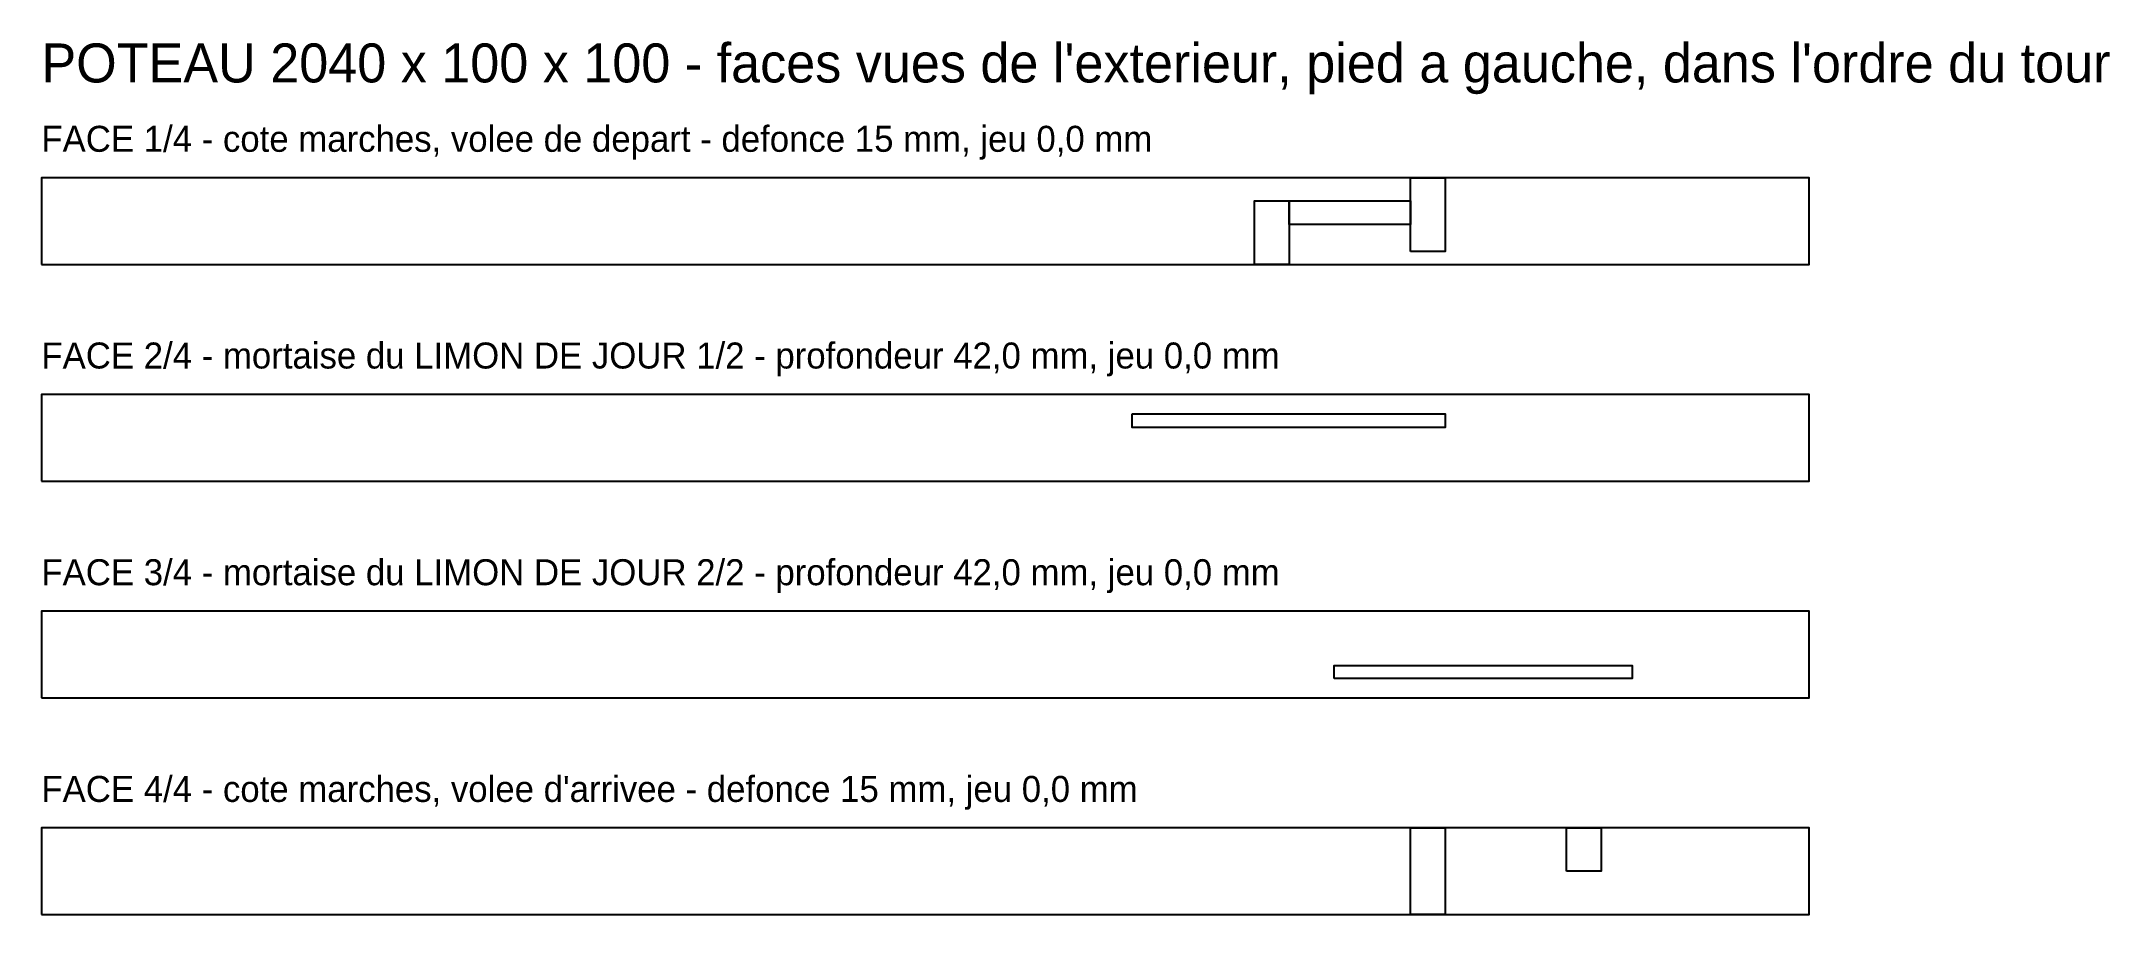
# Model space of a CAD drawing. Header units: millimetres. Extents: x 0 to 2387, y -750 to 257.
import ezdxf

# ---------------------------------------------------------------- set-up
doc = ezdxf.new("R2010")
doc.units = ezdxf.units.MM
for name, color, linetype in [('DECOUPE', 7, 'CONTINUOUS'), ('DEFONCE', 1, 'CONTINUOUS'), ('MORTAISE', 2, 'CONTINUOUS'), ('TEXTE', 3, 'CONTINUOUS')]:
    doc.layers.add(name, color=color, linetype=linetype)

msp = doc.modelspace()

# ---------------------------------------------------------------- linework, layer by layer
at = {"layer": 'DECOUPE'}
for points in [[(0, 0), (2040, 0), (2040, 100), (0, 100)], [(0, -250), (2040, -250), (2040, -150), (0, -150)], [(0, -500), (2040, -500), (2040, -400), (0, -400)], [(0, -750), (2040, -750), (2040, -650), (0, -650)]]:
    msp.add_lwpolyline(points, close=True, dxfattribs=at)
at = {"layer": 'DEFONCE'}
for points in [[(1580, 14.828), (1580, 100), (1620, 100), (1620, 14.828)], [(1400, 0), (1400, 73.589), (1440, 73.589), (1440, 0)], [(1440, 46.14), (1440, 73.589), (1580, 73.589), (1580, 46.14)], [(1580, -750), (1580, -650), (1620, -650), (1620, -750)], [(1760, -699.763), (1760, -650), (1800, -650), (1800, -699.763)]]:
    msp.add_lwpolyline(points, close=True, dxfattribs=at)
at = {"layer": 'MORTAISE'}
for points in [[(1258.441, -172.5), (1258.441, -187.5), (1620.615, -187.5), (1620.615, -172.5)], [(1491.893, -477.5), (1491.893, -462.5), (1836.066, -462.5), (1836.066, -477.5)]]:
    msp.add_lwpolyline(points, close=True, dxfattribs=at)

# ---------------------------------------------------------------- texts
at = {"layer": 'TEXTE'}
for s, height, p in [("POTEAU 2040 x 100 x 100 - faces vues de l'exterieur, pied a gauche, dans l'ordre du tour", 45, (0, 210)), ('FACE 1/4 - cote marches, volee de depart - defonce 15 mm, jeu 0,0 mm', 30, (0, 130)), ('FACE 2/4 - mortaise du LIMON DE JOUR 1/2 - profondeur 42,0 mm, jeu 0,0 mm', 30, (0, -120)), ('FACE 3/4 - mortaise du LIMON DE JOUR 2/2 - profondeur 42,0 mm, jeu 0,0 mm', 30, (0, -370)), ("FACE 4/4 - cote marches, volee d'arrivee - defonce 15 mm, jeu 0,0 mm", 30, (0, -620))]:
    msp.add_text(s, height=height, dxfattribs=at).set_placement(p)

doc.saveas('drawing.dxf')
